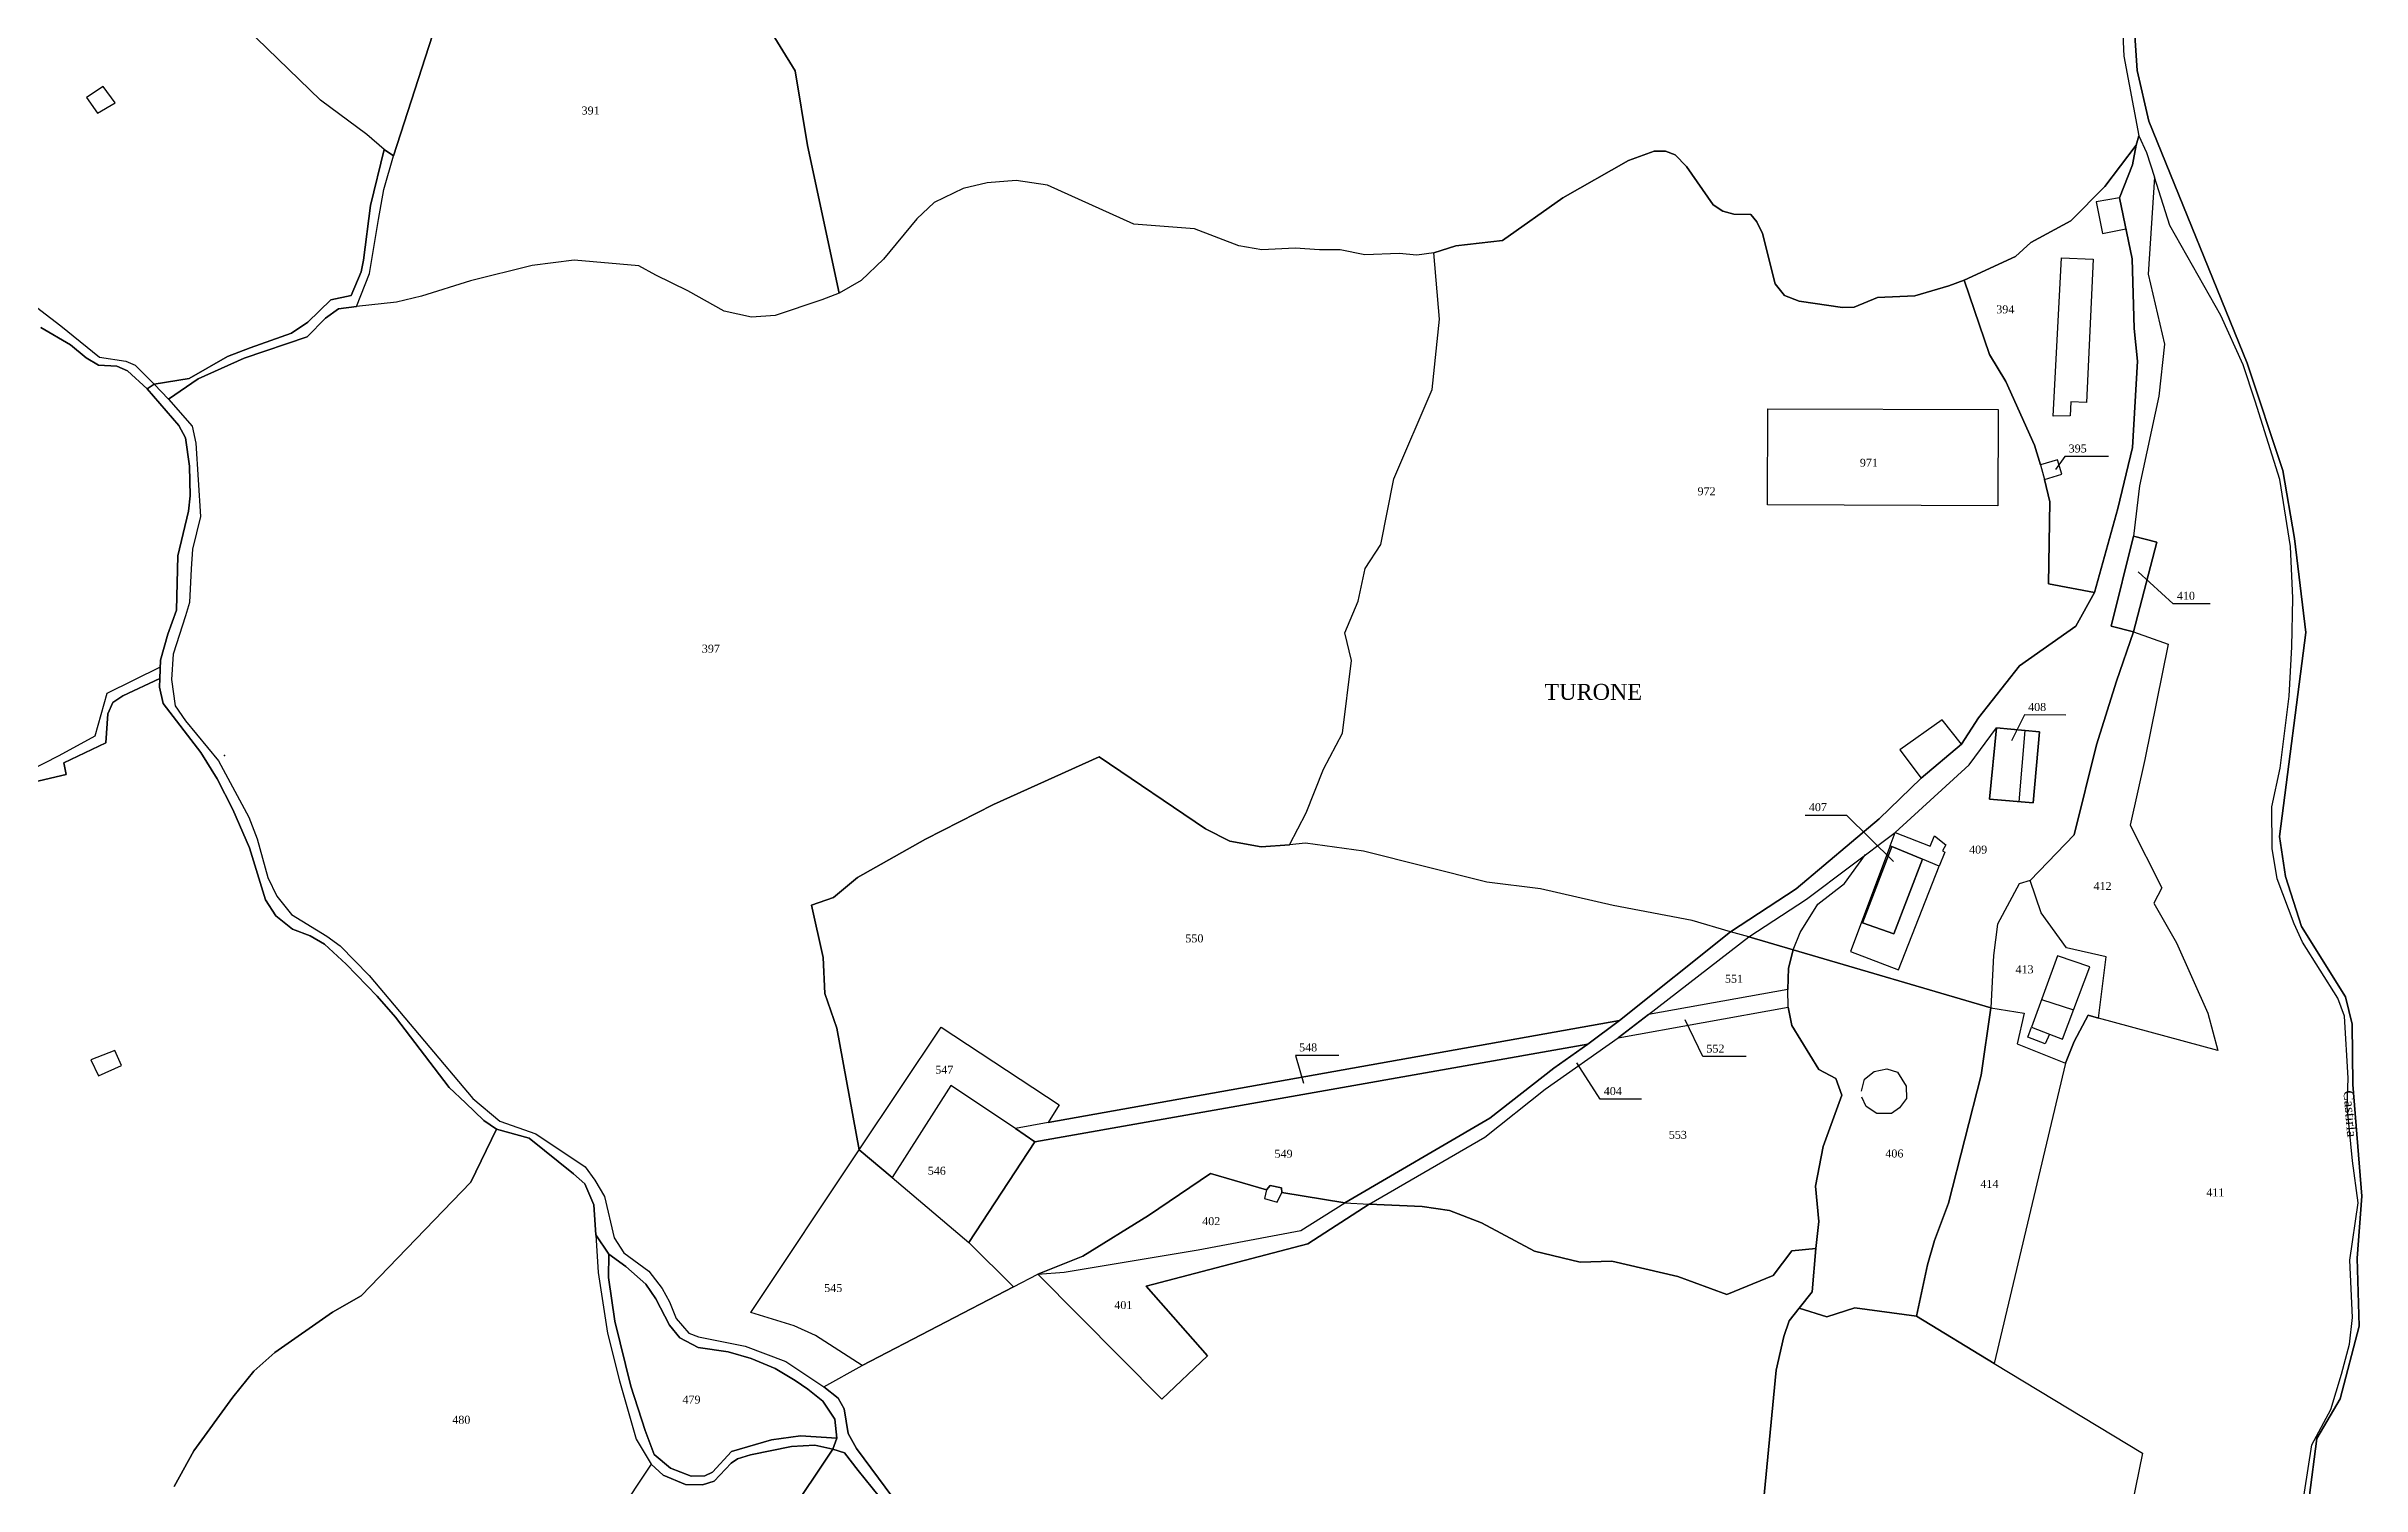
# Model space of a CAD drawing. Extents: x 1205805 to 1207436, y 6154338 to 6158020.
# Drawn here: x 1206617 to 1207198, y 6156888 to 6157249 of the extents above; entities that cross this region are included whole.
import ezdxf

# ---------------------------------------------------------------- set-up
doc = ezdxf.new("R2010")
doc.units = 0
doc.linetypes.add('CONTINU', pattern=[0])
doc.layers.get('0').update_dxf_attribs({"linetype": 'CONTINU'})
for name, color, linetype in [('1FLECHEFL', 7, 'CONTINU'), ('1LIEUDIT', 7, 'CONTINU'), ('1PARCELLE', 7, 'CONTINU'), ('1SECTION', 7, 'CONTINU'), ('1SUBDSECT', 7, 'CONTINU'), ('1TRONFLUV', 7, 'CONTINU'), ('1TROUPARCELLE', 7, 'CONTINU'), ('1ZONCOMM', 7, 'CONTINU'), ('3BATIDUR', 7, 'CONTINU'), ('3BATILEGER', 7, 'CONTINU'), ('3CHEMIN', 7, 'CONTINU'), ('3FISCLINE', 7, 'CONTINUOUS'), ('3FLECHEPAR', 7, 'CONTINU'), ('3LIEUDITTEX', 7, 'CONTINU'), ('3PARCELLETEX', 7, 'CONTINU'), ('3PISCINE', 7, 'CONTINUOUS'), ('3ZONCOMMTEX', 7, 'CONTINU')]:
    doc.layers.add(name, color=color, linetype=linetype)
doc.styles.get("Standard").update_dxf_attribs({"font": 'Times New Roman'})

# ---------------------------------------------------------------- blocks, each defined once
blk = doc.blocks.new('FLECHRU1')
blk.add_point((0, 0))

msp = doc.modelspace()

# ---------------------------------------------------------------- linework, layer by layer
at = {"layer": '1LIEUDIT'}
for points in [[(1206716.55, 6157260.38), (1206704.14, 6157221.82), (1206701.73, 6157223.38), (1206698.38, 6157209.38), (1206696.57, 6157195.64), (1206695.99, 6157192.75), (1206693.48, 6157186.78), (1206688.39, 6157185.72), (1206682.59, 6157180.13), (1206678.54, 6157177.34), (1206668.13, 6157173.69), (1206662.48, 6157171.47), (1206652.86, 6157165.98), (1206644.11, 6157164.54), (1206642.34, 6157163.35), (1206642.34, 6157163.35), (1206637.43, 6157167.85), (1206634.75, 6157169.04), (1206630.16, 6157169.29), (1206627.03, 6157171.15), (1206623.06, 6157174.43), (1206615.68, 6157178.79)], [(1206829.48, 6156881.2), (1206820.62, 6156892.05), (1206817.26, 6156896.51), (1206814.33, 6156897.46), (1206815.28, 6156900.17), (1206814.79, 6156904.98), (1206811.83, 6156909.48), (1206808.05, 6156912.5), (1206804.83, 6156914.64), (1206799.88, 6156917.65), (1206793.84, 6156920.19), (1206788.03, 6156921.81), (1206780.52, 6156922.91), (1206775.9, 6156925.4), (1206773.37, 6156928.53), (1206769.9, 6156935.11), (1206767.38, 6156938.78), (1206762.37, 6156943.28), (1206758.14, 6156946.36), (1206754.84, 6156951.23), (1206754.32, 6156958.74), (1206752.1, 6156963.98), (1206749.3, 6156966.47), (1206738.12, 6156975.42), (1206729.93, 6156977.73), (1206726.76, 6156979.91), (1206722.13, 6156984.34), (1206718.11, 6156988.16), (1206704.62, 6157005.79), (1206700.01, 6157011.02), (1206692.21, 6157019.11), (1206686.83, 6157024.07), (1206683.22, 6157026.22), (1206678.78, 6157027.83), (1206674.57, 6157031.24), (1206671.97, 6157035.19), (1206668, 6157048.23), (1206663.79, 6157057.83), (1206659.86, 6157065.55), (1206655.75, 6157072.18), (1206646.3, 6157084.46), (1206645.45, 6157088.52), (1206645.52, 6157090.76), (1206645.7, 6157095.33), (1206647.54, 6157101.87), (1206649.7, 6157107.87), (1206650.02, 6157121.46), (1206652.66, 6157132.66), (1206653.08, 6157136.54), (1206652.91, 6157144), (1206651.95, 6157151.05), (1206650.25, 6157154.17), (1206642.34, 6157163.35), (1206644.11, 6157164.54), (1206652.86, 6157165.98), (1206662.48, 6157171.47), (1206668.13, 6157173.69), (1206678.54, 6157177.34), (1206682.59, 6157180.13), (1206688.39, 6157185.72), (1206693.48, 6157186.78), (1206695.99, 6157192.75), (1206696.57, 6157195.64), (1206698.38, 6157209.38), (1206701.73, 6157223.38), (1206704.14, 6157221.82), (1206716.55, 6157260.38)], [(1207140.32, 6157260.94), (1207141.43, 6157243.23), (1207144.43, 6157230.47), (1207169.09, 6157169.84), (1207177.98, 6157142.87), (1207180.89, 6157125.83), (1207183.73, 6157102.26), (1207177.18, 6157051.09), (1207178.65, 6157041.05), (1207182.67, 6157028.53), (1207193.72, 6157010.92), (1207195.41, 6157004.06), (1207195.59, 6156988.92), (1207197.78, 6156960.86), (1207196.61, 6156945.35), (1207197.15, 6156928.25), (1207192.41, 6156910.04), (1207186.56, 6156900.13), (1207182.67, 6156870.36)], [(1206615.68, 6157178.79), (1206623.06, 6157174.43), (1206627.03, 6157171.15), (1206630.16, 6157169.29), (1206634.75, 6157169.04), (1206637.43, 6157167.85), (1206642.34, 6157163.35), (1206650.25, 6157154.17), (1206651.95, 6157151.05), (1206652.91, 6157144), (1206653.08, 6157136.54), (1206652.66, 6157132.66), (1206650.02, 6157121.46), (1206649.7, 6157107.87), (1206647.54, 6157101.87), (1206645.7, 6157095.33), (1206645.52, 6157090.76), (1206645.45, 6157088.52), (1206646.3, 6157084.46), (1206655.75, 6157072.18), (1206659.86, 6157065.55), (1206663.79, 6157057.83), (1206668, 6157048.23), (1206671.97, 6157035.19), (1206674.57, 6157031.24), (1206678.78, 6157027.83), (1206683.22, 6157026.22), (1206686.83, 6157024.07), (1206692.21, 6157019.11), (1206700.01, 6157011.02), (1206704.62, 6157005.79), (1206718.11, 6156988.16), (1206722.13, 6156984.34), (1206726.76, 6156979.91), (1206729.93, 6156977.73), (1206738.12, 6156975.42), (1206749.3, 6156966.47), (1206752.1, 6156963.98), (1206754.32, 6156958.74), (1206754.84, 6156951.23), (1206758.14, 6156946.36), (1206762.37, 6156943.28), (1206767.38, 6156938.78), (1206769.9, 6156935.11), (1206773.37, 6156928.53), (1206775.9, 6156925.4), (1206780.52, 6156922.91), (1206788.03, 6156921.81), (1206793.84, 6156920.19), (1206799.88, 6156917.65), (1206804.83, 6156914.64), (1206808.05, 6156912.5), (1206811.83, 6156909.48), (1206814.79, 6156904.98), (1206815.28, 6156900.17), (1206814.33, 6156897.46), (1206817.26, 6156896.51), (1206820.62, 6156892.05), (1206829.48, 6156881.2)]]:
    msp.add_lwpolyline(points, dxfattribs=at)
at = {"layer": '1PARCELLE'}
for points in [[(1206787.78, 6157270.84), (1206804.88, 6157243.16), (1206807.93, 6157224.43), (1206815.91, 6157187.33), (1206811.55, 6157185.67), (1206799.82, 6157181.77), (1206793.88, 6157181.35), (1206787.08, 6157182.84), (1206777.96, 6157187.95), (1206769.93, 6157191.84), (1206765.66, 6157194.2), (1206749.45, 6157195.67), (1206738.89, 6157194.34), (1206723.44, 6157190.44), (1206711.16, 6157186.61), (1206704.83, 6157185.11), (1206694.82, 6157184.01), (1206698.06, 6157192.32), (1206700.31, 6157205.85), (1206701.72, 6157213.34), (1206704.14, 6157221.82), (1206716.55, 6157260.38)], [(1207137.3, 6157265.22), (1207138.13, 6157246.83), (1207141.87, 6157226.81), (1207141.25, 6157224.46), (1207133.33, 6157214.14), (1207124.83, 6157205.51), (1207114.81, 6157200.03), (1207110.98, 6157196.6), (1207098.07, 6157190.59), (1207094.22, 6157189.19), (1207085.7, 6157186.72), (1207076.32, 6157186.28), (1207070.45, 6157183.88), (1207067.54, 6157183.73), (1207056.72, 6157185.37), (1207053.01, 6157186.75), (1207050.7, 6157189.69), (1207047.51, 6157202.3), (1207046.09, 6157205.27), (1207044.6, 6157207.08), (1207040.29, 6157207.14), (1207037.5, 6157207.93), (1207035.15, 6157209.55), (1207028.44, 6157219.17), (1207025.62, 6157222.02), (1207023.16, 6157222.96), (1207020.28, 6157222.98), (1207013.92, 6157220.64), (1206997.38, 6157211.25), (1206982.26, 6157200.57), (1206970.55, 6157199.22), (1206965.04, 6157197.45), (1206960.76, 6157196.93), (1206956.32, 6157197.31), (1206947.72, 6157197), (1206941.54, 6157198.26), (1206936.36, 6157198.24), (1206930.26, 6157198.69), (1206921.87, 6157198.22), (1206916.15, 6157199.25), (1206904.98, 6157203.51), (1206889.78, 6157204.63), (1206868.11, 6157214.44), (1206860.26, 6157215.59), (1206853.05, 6157215.06), (1206846.96, 6157213.64), (1206839.74, 6157210.08), (1206835.38, 6157206.01), (1206827.05, 6157195.87), (1206821.45, 6157190.54), (1206815.91, 6157187.33), (1206807.93, 6157224.43), (1206804.88, 6157243.16), (1206787.78, 6157270.84)], [(1206716.55, 6157260.38), (1206704.14, 6157221.82), (1206701.73, 6157223.38), (1206697.42, 6157227.13), (1206685.79, 6157235.74), (1206667.07, 6157253.92)], [(1206612.04, 6157185.79), (1206620.66, 6157179.14), (1206630.35, 6157171.31), (1206636.98, 6157170.32), (1206639.34, 6157169.29), (1206644.11, 6157164.54), (1206652.86, 6157165.98), (1206662.48, 6157171.47), (1206668.13, 6157173.69), (1206678.54, 6157177.34), (1206682.59, 6157180.13), (1206688.39, 6157185.72), (1206693.48, 6157186.78), (1206695.99, 6157192.75), (1206696.57, 6157195.64), (1206698.38, 6157209.38), (1206701.73, 6157223.38), (1206701.73, 6157223.38), (1206697.42, 6157227.13), (1206685.79, 6157235.74), (1206667.07, 6157253.92)], [(1207181.57, 6156874.78), (1207185.25, 6156898.51), (1207190.07, 6156907.36), (1207192.73, 6156916.26), (1207194.72, 6156923.75), (1207195.49, 6156930.45), (1207194.81, 6156944.8), (1207196.9, 6156959.21), (1207195.5, 6156969.79), (1207194.16, 6156983.36), (1207194.4, 6156990.5), (1207193.44, 6157006), (1207191.78, 6157010.54), (1207182.94, 6157024.58), (1207180.83, 6157029.21), (1207176.61, 6157040.45), (1207175.34, 6157048.09), (1207175.25, 6157058.5), (1207177.31, 6157068.27), (1207179.61, 6157086.33), (1207180.29, 6157098.66), (1207180.54, 6157110.86), (1207179.96, 6157123.84), (1207177.23, 6157140.61), (1207171.08, 6157160.27), (1207168.09, 6157169.36), (1207162.44, 6157181.75), (1207149.65, 6157204.3), (1207145.85, 6157216.47), (1207144.22, 6157192.15), (1207148.28, 6157174.58), (1207146.86, 6157161.54), (1207142.06, 6157139.07), (1207140.55, 6157126.43), (1207146.37, 6157124.94), (1207140.54, 6157102.41), (1207149.23, 6157099.32), (1207143.36, 6157070.39), (1207139.67, 6157053.92), (1207147.63, 6157038.19), (1207145.66, 6157034.35), (1207151.34, 6157024.39), (1207159.16, 6157006.75), (1207161.68, 6156997.39), (1207131.79, 6157005.56), (1207129.18, 6157006.27), (1207125.65, 6156999.69), (1207123.51, 6156994.24), (1207105.62, 6156918.93), (1207142.8, 6156896.44), (1207126.91, 6156818.56)], [(1206615.68, 6157178.79), (1206623.06, 6157174.43), (1206627.03, 6157171.15), (1206630.16, 6157169.29), (1206634.75, 6157169.04), (1206637.43, 6157167.85), (1206642.34, 6157163.35), (1206650.25, 6157154.17), (1206651.95, 6157151.05), (1206652.91, 6157144), (1206653.08, 6157136.54), (1206652.66, 6157132.66), (1206650.02, 6157121.46), (1206649.7, 6157107.87), (1206647.54, 6157101.87), (1206645.7, 6157095.33), (1206645.52, 6157090.76), (1206636.26, 6157086.34), (1206633.7, 6157084.74), (1206632.45, 6157081.89), (1206632, 6157074.62), (1206621.43, 6157069.56), (1206621.99, 6157066.63), (1206600.94, 6157061.75)], [(1206600.94, 6157061.75), (1206621.99, 6157066.63), (1206621.43, 6157069.56), (1206632, 6157074.62), (1206632.45, 6157081.89), (1206633.7, 6157084.74), (1206636.26, 6157086.34), (1206645.52, 6157090.76), (1206645.45, 6157088.52), (1206646.3, 6157084.46), (1206655.75, 6157072.18), (1206659.86, 6157065.55), (1206663.79, 6157057.83), (1206668, 6157048.23), (1206671.97, 6157035.19), (1206674.57, 6157031.24), (1206678.78, 6157027.83), (1206683.22, 6157026.22), (1206686.83, 6157024.07), (1206692.21, 6157019.11), (1206700.01, 6157011.02), (1206704.62, 6157005.79), (1206718.11, 6156988.16), (1206722.13, 6156984.34), (1206726.76, 6156979.91), (1206729.93, 6156977.73), (1206723.52, 6156964.41), (1206695.99, 6156935.91), (1206688.85, 6156931.76), (1206674.39, 6156921.7), (1206669.05, 6156917.02), (1206663.78, 6156910.52), (1206654.02, 6156897.04), (1206649.14, 6156888.04)], [(1206649.14, 6156888.04), (1206654.02, 6156897.04), (1206663.78, 6156910.52), (1206669.05, 6156917.02), (1206674.39, 6156921.7), (1206688.85, 6156931.76), (1206695.99, 6156935.91), (1206723.52, 6156964.41), (1206729.93, 6156977.73), (1206729.93, 6156977.73), (1206738.12, 6156975.42), (1206749.3, 6156966.47), (1206752.1, 6156963.98), (1206754.32, 6156958.74), (1206754.84, 6156951.23), (1206755.46, 6156941.75), (1206757.82, 6156926.56), (1206760.83, 6156914.61), (1206764.94, 6156899.97), (1206768.72, 6156893.69), (1206733.95, 6156841.35)], [(1206836.53, 6156875.6), (1206820.27, 6156897.64), (1206818.17, 6156901.37), (1206817.19, 6156907.54), (1206815.64, 6156910.27), (1206812.07, 6156913.09), (1206821.69, 6156918.45), (1206859.64, 6156938.13), (1206865.75, 6156941.29), (1206896.79, 6156909.95), (1206908.28, 6156920.87), (1206892.89, 6156938.29), (1206933.48, 6156948.91), (1206948.86, 6156958.86), (1206962.13, 6156958.31), (1206969.01, 6156957.26), (1206976.99, 6156954.23), (1206990.3, 6156947.13), (1207001.74, 6156944.3), (1207009.71, 6156944.61), (1207026.25, 6156940.74), (1207038.52, 6156936.22), (1207050.18, 6156941.01), (1207054.86, 6156947.16), (1207060.89, 6156947.75), (1207059.97, 6156936.92), (1207056.66, 6156932.79), (1207054.14, 6156929.6), (1207052.85, 6156925.7), (1207050.93, 6156917.29), (1207046.9, 6156875.54)], [(1206829.48, 6156881.2), (1206820.62, 6156892.05), (1206817.26, 6156896.51), (1206814.33, 6156897.46), (1206814.33, 6156897.46), (1206802.88, 6156880.3)]]:
    msp.add_lwpolyline(points, dxfattribs=at)
for points in [[(1207029.84, 6157030.03), (1207010.04, 6157033.79), (1206991.84, 6157037.95), (1206978.32, 6157039.67), (1206947.4, 6157047.43), (1206932.88, 6157049.46), (1206928.83, 6157049.01), (1206932.99, 6157057.05), (1206937.36, 6157067.98), (1206942.15, 6157077.04), (1206944.42, 6157095.24), (1206942.75, 6157102.16), (1206946.08, 6157110.12), (1206947.84, 6157118.3), (1206951.79, 6157124.3), (1206954.98, 6157140.83), (1206964.63, 6157163.19), (1206966.48, 6157180.84), (1206965.04, 6157197.45), (1206970.55, 6157199.22), (1206982.26, 6157200.57), (1206997.38, 6157211.25), (1207013.92, 6157220.64), (1207020.28, 6157222.98), (1207023.16, 6157222.96), (1207025.62, 6157222.02), (1207028.44, 6157219.17), (1207035.15, 6157209.55), (1207037.5, 6157207.93), (1207040.29, 6157207.14), (1207044.6, 6157207.08), (1207046.09, 6157205.27), (1207047.51, 6157202.3), (1207050.7, 6157189.69), (1207053.01, 6157186.75), (1207056.72, 6157185.37), (1207067.54, 6157183.73), (1207070.45, 6157183.88), (1207076.32, 6157186.28), (1207085.7, 6157186.72), (1207094.22, 6157189.19), (1207098.07, 6157190.59), (1207104.39, 6157171.95), (1207108.52, 6157165.25), (1207115.72, 6157149.21), (1207117.22, 6157144.32), (1207118.18, 6157140.6), (1207119.56, 6157135.03), (1207119.21, 6157114.47), (1207130.78, 6157112.25), (1207126.06, 6157103.83), (1207111.94, 6157093.94), (1207101.68, 6157080.82), (1207097.38, 6157074.26), (1207087.26, 6157065.72), (1207076.72, 6157055.52), (1207055.97, 6157037.93), (1207039.49, 6157027.21), (1207029.84, 6157030.03)], [(1207055.14, 6157022.67), (1207044.03, 6157025.9), (1207039.49, 6157027.21), (1207055.97, 6157037.93), (1207076.72, 6157055.52), (1207087.26, 6157065.72), (1207097.38, 6157074.26), (1207101.68, 6157080.82), (1207111.94, 6157093.94), (1207126.06, 6157103.83), (1207130.78, 6157112.25), (1207136.58, 6157133.38), (1207140.27, 6157148.63), (1207141.58, 6157170.27), (1207140.68, 6157178.48), (1207140.23, 6157195.94), (1207137.04, 6157211.27), (1207140.31, 6157219.57), (1207141.25, 6157224.46), (1207141.87, 6157226.81), (1207143.84, 6157222.66), (1207145.85, 6157216.47), (1207144.22, 6157192.15), (1207148.28, 6157174.58), (1207146.86, 6157161.54), (1207142.06, 6157139.07), (1207140.55, 6157126.43), (1207134.97, 6157103.84), (1207140.54, 6157102.41), (1207136.28, 6157090.02), (1207131.25, 6157074.06), (1207125.68, 6157051.5), (1207114.61, 6157040.09), (1207111.88, 6157039.2), (1207106.47, 6157029.1), (1207105.41, 6157021.28), (1207104.76, 6157008.15), (1207055.14, 6157022.67)], [(1207141.25, 6157224.46), (1207140.31, 6157219.57), (1207137.04, 6157211.27), (1207140.23, 6157195.94), (1207140.68, 6157178.48), (1207141.58, 6157170.27), (1207140.27, 6157148.63), (1207136.58, 6157133.38), (1207130.78, 6157112.25), (1207119.21, 6157114.47), (1207119.56, 6157135.03), (1207118.18, 6157140.6), (1207122.55, 6157141.97), (1207121.48, 6157145.56), (1207117.22, 6157144.32), (1207115.72, 6157149.21), (1207108.52, 6157165.25), (1207104.39, 6157171.95), (1207098.07, 6157190.59), (1207110.98, 6157196.6), (1207114.81, 6157200.03), (1207124.83, 6157205.51), (1207133.33, 6157214.14), (1207141.25, 6157224.46)], [(1206815.91, 6157187.33), (1206811.55, 6157185.67), (1206799.82, 6157181.77), (1206793.88, 6157181.35), (1206787.08, 6157182.84), (1206777.96, 6157187.95), (1206769.93, 6157191.84), (1206765.66, 6157194.2), (1206749.45, 6157195.67), (1206738.89, 6157194.34), (1206723.44, 6157190.44), (1206711.16, 6157186.61), (1206704.83, 6157185.11), (1206694.82, 6157184.01), (1206690.33, 6157183.44), (1206687.03, 6157181.07), (1206682.45, 6157176.42), (1206666.63, 6157171.03), (1206655.14, 6157165.86), (1206647.67, 6157160.8), (1206653.65, 6157154.04), (1206654.57, 6157149.74), (1206655.7, 6157131.35), (1206653.66, 6157123.13), (1206653.36, 6157118.26), (1206652.98, 6157109.8), (1206651.98, 6157106.42), (1206648.82, 6157096.8), (1206648.42, 6157090.51), (1206649.35, 6157083.86), (1206651.96, 6157080.08), (1206660.21, 6157070.04), (1206667.81, 6157055.95), (1206669.88, 6157050.51), (1206672.56, 6157040.78), (1206674.84, 6157036.17), (1206678.54, 6157031.53), (1206687.4, 6157026.09), (1206690.75, 6157023.64), (1206698.03, 6157016.25), (1206711.9, 6156999.73), (1206724.01, 6156985.36), (1206730.8, 6156979.69), (1206739.85, 6156976.54), (1206752.15, 6156968.24), (1206754.62, 6156964.87), (1206757.07, 6156960.84), (1206759.42, 6156950.41), (1206761.9, 6156946.67), (1206768.16, 6156942.05), (1206771.48, 6156937.77), (1206773.31, 6156934.42), (1206774.99, 6156930.25), (1206778.16, 6156926.52), (1206780.61, 6156925.6), (1206792.31, 6156923.3), (1206802.51, 6156919.41), (1206812.07, 6156913.09), (1206821.69, 6156918.45), (1206809.92, 6156925.98), (1206804.63, 6156928.39), (1206793.72, 6156931.75), (1206820.9, 6156972.49), (1206815.34, 6157003.03), (1206812.33, 6157011.75), (1206811.86, 6157020.77), (1206808.96, 6157033.87), (1206814.5, 6157035.78), (1206820.53, 6157040.81), (1206837.52, 6157050.45), (1206854.64, 6157059.11), (1206881.11, 6157071.05), (1206907.77, 6157053.06), (1206913.87, 6157049.9), (1206921.71, 6157048.47), (1206928.83, 6157049.01), (1206932.99, 6157057.05), (1206937.36, 6157067.98), (1206942.15, 6157077.04), (1206944.42, 6157095.24), (1206942.75, 6157102.16), (1206946.08, 6157110.12), (1206947.84, 6157118.3), (1206951.79, 6157124.3), (1206954.98, 6157140.83), (1206964.63, 6157163.19), (1206966.48, 6157180.84), (1206965.04, 6157197.45), (1206960.76, 6157196.93), (1206956.32, 6157197.31), (1206947.72, 6157197), (1206941.54, 6157198.26), (1206936.36, 6157198.24), (1206930.26, 6157198.69), (1206921.87, 6157198.22), (1206916.15, 6157199.25), (1206904.98, 6157203.51), (1206889.78, 6157204.63), (1206868.11, 6157214.44), (1206860.26, 6157215.59), (1206853.05, 6157215.06), (1206846.96, 6157213.64), (1206839.74, 6157210.08), (1206835.38, 6157206.01), (1206827.05, 6157195.87), (1206821.45, 6157190.54), (1206815.91, 6157187.33)], [(1207048.74, 6157134.27), (1207048.83, 6157158.39), (1207106.63, 6157158.18), (1207106.54, 6157134.06), (1207048.74, 6157134.27)], [(1207118.18, 6157140.6), (1207122.55, 6157141.97), (1207121.48, 6157145.56), (1207117.22, 6157144.32), (1207118.18, 6157140.6)], [(1207140.54, 6157102.41), (1207134.97, 6157103.84), (1207140.55, 6157126.43), (1207146.37, 6157124.94), (1207140.54, 6157102.41)], [(1207114.61, 6157040.09), (1207125.68, 6157051.5), (1207131.25, 6157074.06), (1207136.28, 6157090.02), (1207140.54, 6157102.41), (1207149.23, 6157099.32), (1207143.36, 6157070.39), (1207139.67, 6157053.92), (1207147.63, 6157038.19), (1207145.66, 6157034.35), (1207151.34, 6157024.39), (1207159.16, 6157006.75), (1207161.68, 6156997.39), (1207131.79, 6157005.56), (1207133.72, 6157020.94), (1207123.73, 6157023.16), (1207117.41, 6157031.94), (1207114.61, 6157040.09)], [(1207117, 6157077.34), (1207106.15, 6157078.38), (1207104.46, 6157060.43), (1207115.36, 6157059.52), (1207117, 6157077.34)], [(1207039.49, 6157027.21), (1207029.84, 6157030.03), (1207010.04, 6157033.79), (1206991.84, 6157037.95), (1206978.32, 6157039.67), (1206947.4, 6157047.43), (1206932.88, 6157049.46), (1206928.83, 6157049.01), (1206921.71, 6157048.47), (1206913.87, 6157049.9), (1206907.77, 6157053.06), (1206881.11, 6157071.05), (1206854.64, 6157059.11), (1206837.52, 6157050.45), (1206820.53, 6157040.81), (1206814.5, 6157035.78), (1206808.96, 6157033.87), (1206811.86, 6157020.77), (1206812.33, 6157011.75), (1206815.34, 6157003.03), (1206820.9, 6156972.49), (1206841.48, 6157003.3), (1206871.11, 6156983.78), (1206868.29, 6156979.36), (1207011.58, 6157004.91), (1207039.49, 6157027.21)], [(1207087.64, 6157045.42), (1207079.9, 6157048.61), (1207072.57, 6157029.41), (1207080.43, 6157026.65), (1207087.64, 6157045.42)], [(1207114.61, 6157040.09), (1207111.88, 6157039.2), (1207106.47, 6157029.1), (1207105.41, 6157021.28), (1207104.76, 6157008.15), (1207113.1, 6157006.81), (1207111.33, 6156999.13), (1207123.51, 6156994.24), (1207125.65, 6156999.69), (1207129.18, 6157006.27), (1207131.79, 6157005.56), (1207133.72, 6157020.94), (1207123.73, 6157023.16), (1207117.41, 6157031.94), (1207114.61, 6157040.09)], [(1206942.73, 6156959.19), (1206948.86, 6156958.86), (1206977.86, 6156975.73), (1206993.01, 6156987.73), (1207011.32, 6157000.6), (1207018.9, 6157006.46), (1207044.03, 6157025.9), (1207039.49, 6157027.21), (1207011.58, 6157004.91), (1207003.68, 6156999.02), (1206995.15, 6156993.03), (1206979.12, 6156980.43), (1206942.73, 6156959.19)], [(1207044.03, 6157025.9), (1207055.14, 6157022.67), (1207054, 6157018.06), (1207053.86, 6157012.69), (1207018.9, 6157006.46), (1207044.03, 6157025.9)], [(1207055.14, 6157022.67), (1207104.76, 6157008.15), (1207102.3, 6156991.21), (1207094.11, 6156959.15), (1207090.62, 6156949.77), (1207088.85, 6156943.71), (1207086.13, 6156930.81), (1207070.62, 6156932.88), (1207063.66, 6156930.65), (1207056.66, 6156932.79), (1207059.97, 6156936.92), (1207060.89, 6156947.75), (1207061.62, 6156954.55), (1207060.76, 6156963.38), (1207062.72, 6156973.32), (1207067.4, 6156986.24), (1207065.92, 6156990.44), (1207061.59, 6156992.64), (1207054.84, 6157003.7), (1207053.96, 6157008.29), (1207053.86, 6157012.69), (1207054, 6157018.06), (1207055.14, 6157022.67)], [(1206948.86, 6156958.86), (1206977.86, 6156975.73), (1206993.01, 6156987.73), (1207011.32, 6157000.6), (1207053.96, 6157008.29), (1207054.84, 6157003.7), (1207061.59, 6156992.64), (1207065.92, 6156990.44), (1207067.4, 6156986.24), (1207062.72, 6156973.32), (1207060.76, 6156963.38), (1207061.62, 6156954.55), (1207060.89, 6156947.75), (1207054.86, 6156947.16), (1207050.18, 6156941.01), (1207038.52, 6156936.22), (1207026.25, 6156940.74), (1207009.71, 6156944.61), (1207001.74, 6156944.3), (1206990.3, 6156947.13), (1206976.99, 6156954.23), (1206969.01, 6156957.26), (1206962.13, 6156958.31), (1206948.86, 6156958.86)], [(1207018.9, 6157006.46), (1207011.32, 6157000.6), (1207053.96, 6157008.29), (1207053.86, 6157012.69), (1207018.9, 6157006.46)], [(1207104.76, 6157008.15), (1207113.1, 6157006.81), (1207111.33, 6156999.13), (1207123.51, 6156994.24), (1207105.62, 6156918.93), (1207086.13, 6156930.81), (1207088.85, 6156943.71), (1207090.62, 6156949.77), (1207094.11, 6156959.15), (1207102.3, 6156991.21), (1207104.76, 6157008.15)], [(1206868.29, 6156979.36), (1206860.15, 6156977.88), (1206843.91, 6156988.66), (1206829.17, 6156965.56), (1206820.9, 6156972.49), (1206841.48, 6157003.3), (1206871.11, 6156983.78), (1206868.29, 6156979.36)], [(1207003.68, 6156999.02), (1207011.58, 6157004.91), (1206868.29, 6156979.36), (1206860.15, 6156977.88), (1206865, 6156974.51), (1207003.68, 6156999.02)], [(1206865.75, 6156941.29), (1206877.01, 6156945.88), (1206893.48, 6156956.06), (1206909.04, 6156966.61), (1206923.11, 6156962.52), (1206924.01, 6156963.6), (1206926.82, 6156963.01), (1206926.93, 6156961.83), (1206942.73, 6156959.19), (1206979.12, 6156980.43), (1206995.15, 6156993.03), (1207003.68, 6156999.02), (1206865, 6156974.51), (1206848.46, 6156949.25), (1206859.64, 6156938.13), (1206865.75, 6156941.29)], [(1206848.46, 6156949.25), (1206865, 6156974.51), (1206860.15, 6156977.88), (1206843.91, 6156988.66), (1206829.17, 6156965.56), (1206848.46, 6156949.25)], [(1206848.46, 6156949.25), (1206859.64, 6156938.13), (1206821.69, 6156918.45), (1206809.92, 6156925.98), (1206804.63, 6156928.39), (1206793.72, 6156931.75), (1206820.9, 6156972.49), (1206829.17, 6156965.56), (1206848.46, 6156949.25)], [(1206865.75, 6156941.29), (1206872.36, 6156941.84), (1206905.98, 6156947.4), (1206931.69, 6156952.3), (1206942.73, 6156959.19), (1206926.93, 6156961.83), (1206926.82, 6156963.01), (1206924.01, 6156963.6), (1206923.11, 6156962.52), (1206909.04, 6156966.61), (1206893.48, 6156956.06), (1206877.01, 6156945.88), (1206865.75, 6156941.29)], [(1206865.75, 6156941.29), (1206872.36, 6156941.84), (1206905.98, 6156947.4), (1206931.69, 6156952.3), (1206942.73, 6156959.19), (1206948.86, 6156958.86), (1206933.48, 6156948.91), (1206892.89, 6156938.29), (1206908.28, 6156920.87), (1206896.79, 6156909.95), (1206865.75, 6156941.29)], [(1206762.37, 6156943.28), (1206758.14, 6156946.36), (1206758.02, 6156940.48), (1206759.65, 6156929.58), (1206763.68, 6156913.26), (1206767.27, 6156902.1), (1206769.46, 6156896.14), (1206773.6, 6156892.67), (1206778.74, 6156890.68), (1206782.24, 6156890.73), (1206784.15, 6156891.7), (1206788.91, 6156896.89), (1206798.91, 6156899.76), (1206806.23, 6156900.81), (1206815.28, 6156900.17), (1206814.79, 6156904.98), (1206811.83, 6156909.48), (1206808.05, 6156912.5), (1206804.83, 6156914.64), (1206799.88, 6156917.65), (1206793.84, 6156920.19), (1206788.03, 6156921.81), (1206780.52, 6156922.91), (1206775.9, 6156925.4), (1206773.37, 6156928.53), (1206769.9, 6156935.11), (1206767.38, 6156938.78), (1206762.37, 6156943.28)], [(1207097.22, 6156834.43), (1207094.44, 6156835.29), (1207078.78, 6156838.28), (1207070.35, 6156841), (1207057.51, 6156849.54), (1207053.44, 6156851.49), (1207046.17, 6156853.81), (1207042.08, 6156854.58), (1207046.9, 6156875.54), (1207050.93, 6156917.29), (1207052.85, 6156925.7), (1207054.14, 6156929.6), (1207056.66, 6156932.79), (1207063.66, 6156930.65), (1207070.62, 6156932.88), (1207086.13, 6156930.81), (1207105.62, 6156918.93), (1207142.8, 6156896.44), (1207126.91, 6156818.56), (1207115.21, 6156824.74), (1207104.34, 6156831.79), (1207097.22, 6156834.43)], [(1206768.72, 6156893.69), (1206733.95, 6156841.35), (1206743.71, 6156835.62), (1206773.08, 6156879.05), (1206775.16, 6156876.14), (1206780.52, 6156874.25), (1206786.26, 6156873.24), (1206793.04, 6156875.39), (1206802.88, 6156880.3), (1206814.33, 6156897.46), (1206809.8, 6156898.44), (1206803.93, 6156898.14), (1206793.64, 6156896), (1206790.4, 6156894.99), (1206788.77, 6156893.91), (1206784.54, 6156889.45), (1206781.58, 6156888.52), (1206777.39, 6156888.57), (1206771.72, 6156890.96), (1206768.72, 6156893.69)]]:
    msp.add_lwpolyline(points, close=True, dxfattribs=at)
at = {"layer": '1SECTION'}
msp.add_lwpolyline([(1207182.67, 6156870.36), (1207186.56, 6156900.13), (1207192.41, 6156910.04), (1207197.15, 6156928.25), (1207196.61, 6156945.35), (1207197.78, 6156960.86), (1207195.59, 6156988.92), (1207195.41, 6157004.06), (1207193.72, 6157010.92), (1207182.67, 6157028.53), (1207178.65, 6157041.05), (1207177.18, 6157051.09), (1207183.73, 6157102.26), (1207180.89, 6157125.83), (1207177.98, 6157142.87), (1207169.09, 6157169.84), (1207144.43, 6157230.47), (1207141.43, 6157243.23), (1207140.32, 6157260.94)], dxfattribs=at)
at = {"layer": '1SUBDSECT'}
msp.add_lwpolyline([(1207140.32, 6157260.94), (1207141.43, 6157243.23), (1207144.43, 6157230.47), (1207169.09, 6157169.84), (1207177.98, 6157142.87), (1207180.89, 6157125.83), (1207183.73, 6157102.26), (1207177.18, 6157051.09), (1207178.65, 6157041.05), (1207182.67, 6157028.53), (1207193.72, 6157010.92), (1207195.41, 6157004.06), (1207195.59, 6156988.92), (1207197.78, 6156960.86), (1207196.61, 6156945.35), (1207197.15, 6156928.25), (1207192.41, 6156910.04), (1207186.56, 6156900.13), (1207182.67, 6156870.36)], dxfattribs=at)
at = {"layer": '1TRONFLUV'}
for points in [[(1206694.82, 6157184.01), (1206698.06, 6157192.32), (1206700.31, 6157205.85), (1206701.72, 6157213.34), (1206704.14, 6157221.82), (1206701.73, 6157223.38), (1206698.38, 6157209.38), (1206696.57, 6157195.64), (1206695.99, 6157192.75), (1206693.48, 6157186.78), (1206688.39, 6157185.72), (1206682.59, 6157180.13), (1206678.54, 6157177.34), (1206668.13, 6157173.69), (1206662.48, 6157171.47), (1206652.86, 6157165.98), (1206644.11, 6157164.54), (1206647.67, 6157160.8), (1206655.14, 6157165.86), (1206666.63, 6157171.03), (1206682.45, 6157176.42), (1206687.03, 6157181.07), (1206690.33, 6157183.44), (1206694.82, 6157184.01)], [(1206758.14, 6156946.36), (1206754.84, 6156951.23), (1206755.46, 6156941.75), (1206757.82, 6156926.56), (1206760.83, 6156914.61), (1206764.94, 6156899.97), (1206768.72, 6156893.69), (1206771.72, 6156890.96), (1206777.39, 6156888.57), (1206781.58, 6156888.52), (1206784.54, 6156889.45), (1206788.77, 6156893.91), (1206790.4, 6156894.99), (1206793.64, 6156896), (1206803.93, 6156898.14), (1206809.8, 6156898.44), (1206814.33, 6156897.46), (1206815.28, 6156900.17), (1206806.23, 6156900.81), (1206798.91, 6156899.76), (1206788.91, 6156896.89), (1206784.15, 6156891.7), (1206782.24, 6156890.73), (1206778.74, 6156890.68), (1206773.6, 6156892.67), (1206769.46, 6156896.14), (1206767.27, 6156902.1), (1206763.68, 6156913.26), (1206759.65, 6156929.58), (1206758.02, 6156940.48), (1206758.14, 6156946.36)]]:
    msp.add_lwpolyline(points, close=True, dxfattribs=at)
for points in [[(1206612.04, 6157185.79), (1206620.66, 6157179.14), (1206630.35, 6157171.31), (1206636.98, 6157170.32), (1206639.34, 6157169.29), (1206644.11, 6157164.54), (1206647.67, 6157160.8), (1206653.65, 6157154.04), (1206654.57, 6157149.74), (1206655.7, 6157131.35), (1206653.66, 6157123.13), (1206653.36, 6157118.26), (1206652.98, 6157109.8), (1206651.98, 6157106.42), (1206648.82, 6157096.8), (1206648.42, 6157090.51), (1206649.35, 6157083.86), (1206651.96, 6157080.08), (1206660.21, 6157070.04), (1206667.81, 6157055.95), (1206669.88, 6157050.51), (1206672.56, 6157040.78), (1206674.84, 6157036.17), (1206678.54, 6157031.53), (1206687.4, 6157026.09), (1206690.75, 6157023.64), (1206698.03, 6157016.25), (1206711.9, 6156999.73), (1206724.01, 6156985.36), (1206730.8, 6156979.69), (1206739.85, 6156976.54), (1206752.15, 6156968.24), (1206754.62, 6156964.87), (1206757.07, 6156960.84), (1206759.42, 6156950.41), (1206761.9, 6156946.67), (1206768.16, 6156942.05), (1206771.48, 6156937.77), (1206773.31, 6156934.42), (1206774.99, 6156930.25), (1206778.16, 6156926.52), (1206780.61, 6156925.6), (1206792.31, 6156923.3), (1206802.51, 6156919.41), (1206812.07, 6156913.09), (1206815.64, 6156910.27), (1206817.19, 6156907.54), (1206818.17, 6156901.37), (1206820.27, 6156897.64), (1206836.53, 6156875.6)], [(1206829.48, 6156881.2), (1206820.62, 6156892.05), (1206817.26, 6156896.51), (1206814.33, 6156897.46), (1206815.28, 6156900.17), (1206814.79, 6156904.98), (1206811.83, 6156909.48), (1206808.05, 6156912.5), (1206804.83, 6156914.64), (1206799.88, 6156917.65), (1206793.84, 6156920.19), (1206788.03, 6156921.81), (1206780.52, 6156922.91), (1206775.9, 6156925.4), (1206773.37, 6156928.53), (1206769.9, 6156935.11), (1206767.38, 6156938.78), (1206762.37, 6156943.28), (1206758.14, 6156946.36), (1206754.84, 6156951.23), (1206754.32, 6156958.74), (1206752.1, 6156963.98), (1206749.3, 6156966.47), (1206738.12, 6156975.42), (1206729.93, 6156977.73), (1206726.76, 6156979.91), (1206722.13, 6156984.34), (1206718.11, 6156988.16), (1206704.62, 6157005.79), (1206700.01, 6157011.02), (1206692.21, 6157019.11), (1206686.83, 6157024.07), (1206683.22, 6157026.22), (1206678.78, 6157027.83), (1206674.57, 6157031.24), (1206671.97, 6157035.19), (1206668, 6157048.23), (1206663.79, 6157057.83), (1206659.86, 6157065.55), (1206655.75, 6157072.18), (1206646.3, 6157084.46), (1206645.45, 6157088.52), (1206645.52, 6157090.76), (1206645.7, 6157095.33), (1206647.54, 6157101.87), (1206649.7, 6157107.87), (1206650.02, 6157121.46), (1206652.66, 6157132.66), (1206653.08, 6157136.54), (1206652.91, 6157144), (1206651.95, 6157151.05), (1206650.25, 6157154.17), (1206642.34, 6157163.35), (1206637.43, 6157167.85), (1206634.75, 6157169.04), (1206630.16, 6157169.29), (1206627.03, 6157171.15), (1206623.06, 6157174.43), (1206615.68, 6157178.79)]]:
    msp.add_lwpolyline(points, dxfattribs=at)
at = {"layer": '1TROUPARCELLE'}
for points in [[(1207104.46, 6157060.43), (1207106.15, 6157078.38), (1207117, 6157077.34), (1207115.36, 6157059.52), (1207104.46, 6157060.43)], [(1207072.57, 6157029.41), (1207079.9, 6157048.61), (1207087.64, 6157045.42), (1207080.43, 6157026.65), (1207072.57, 6157029.41)]]:
    msp.add_lwpolyline(points, close=True, dxfattribs=at)
at = {"layer": '1ZONCOMM'}
msp.add_lwpolyline([(1207140.32, 6157260.94), (1207141.43, 6157243.23), (1207144.43, 6157230.47), (1207169.09, 6157169.84), (1207177.98, 6157142.87), (1207180.89, 6157125.83), (1207183.73, 6157102.26), (1207177.18, 6157051.09), (1207178.65, 6157041.05), (1207182.67, 6157028.53), (1207193.72, 6157010.92), (1207195.41, 6157004.06), (1207195.59, 6156988.92), (1207197.78, 6156960.86), (1207196.61, 6156945.35), (1207197.15, 6156928.25), (1207192.41, 6156910.04), (1207186.56, 6156900.13), (1207182.67, 6156870.36)], dxfattribs=at)
msp.add_lwpolyline([(1207140.32, 6157260.94), (1207141.43, 6157243.23), (1207144.43, 6157230.47), (1207169.09, 6157169.84), (1207177.98, 6157142.87), (1207180.89, 6157125.83), (1207183.73, 6157102.26), (1207177.18, 6157051.09), (1207178.65, 6157041.05), (1207182.67, 6157028.53), (1207193.72, 6157010.92), (1207195.41, 6157004.06), (1207195.59, 6156988.92), (1207197.78, 6156960.86), (1207196.61, 6156945.35), (1207197.15, 6156928.25), (1207192.41, 6156910.04), (1207186.56, 6156900.13), (1207182.67, 6156870.36)], dxfattribs=at)
at = {"layer": '3BATIDUR'}
for points in [[(1207122.45, 6157196.2), (1207130.41, 6157195.87), (1207128.72, 6157159.94), (1207124.86, 6157160.12), (1207124.64, 6157156.64), (1207120.42, 6157156.48), (1207122.45, 6157196.2)], [(1207117.22, 6157144.32), (1207118.18, 6157140.6), (1207122.55, 6157141.97), (1207121.48, 6157145.56), (1207117.22, 6157144.32)], [(1207087.26, 6157065.72), (1207097.38, 6157074.26), (1207092.56, 6157080.33), (1207081.91, 6157072.86), (1207087.26, 6157065.72)], [(1207106.15, 6157078.38), (1207117, 6157077.34), (1207115.36, 6157059.52), (1207104.46, 6157060.43), (1207106.15, 6157078.38)], [(1207091.82, 6157043.69), (1207087.64, 6157045.42), (1207079.9, 6157048.61), (1207079.49, 6157048.78), (1207080.74, 6157052.13), (1207089.57, 6157048.71), (1207090.67, 6157051.26), (1207093.46, 6157049), (1207092.67, 6157047.53), (1207093.19, 6157047.19), (1207091.82, 6157043.69)], [(1207119.44, 6157001.5), (1207122.71, 6157000.23), (1207129.56, 6157018.41), (1207121.49, 6157021.16), (1207114.95, 6157003.24), (1207119.44, 6157001.5)]]:
    msp.add_lwpolyline(points, close=True, dxfattribs=at)
at = {"layer": '3BATILEGER'}
for points in [[(1207091.82, 6157043.69), (1207087.64, 6157045.42), (1207080.43, 6157026.65), (1207072.57, 6157029.41), (1207079.9, 6157048.61), (1207079.49, 6157048.78), (1207069.57, 6157022.22), (1207081.61, 6157017.67), (1207091.82, 6157043.69)], [(1207072.57, 6157029.41), (1207079.9, 6157048.61), (1207087.64, 6157045.42), (1207080.43, 6157026.65), (1207072.57, 6157029.41)], [(1207119.44, 6157001.5), (1207118.39, 6156999.06), (1207114.05, 6157000.76), (1207114.95, 6157003.24), (1207119.44, 6157001.5)]]:
    msp.add_lwpolyline(points, close=True, dxfattribs=at)
at = {"layer": '3CHEMIN'}
for points in [[(1206612.76, 6157067.54), (1206620.27, 6157071.45), (1206629.25, 6157076.37), (1206632.33, 6157087.07), (1206645.63, 6157093.61)], [(1207044.03, 6157025.9), (1207058.51, 6157035.37), (1207080.74, 6157052.13), (1207099.3, 6157069.05), (1207106.15, 6157078.38)]]:
    msp.add_lwpolyline(points, dxfattribs=at)
at = {"layer": '3FISCLINE'}
for points in [[(1206629.85, 6157232.48), (1206634.27, 6157235.07), (1206631.29, 6157239.18), (1206627.15, 6157236.46), (1206629.85, 6157232.48)], [(1207137.04, 6157211.27), (1207131.18, 6157210.24), (1207132.81, 6157202.35), (1207138.66, 6157203.51)], [(1207113.29, 6157077.7), (1207111.77, 6157059.82)], [(1207055.14, 6157022.67), (1207056.94, 6157027.03), (1207061.36, 6157034.15), (1207068.08, 6157039.3), (1207073.35, 6157046.56)], [(1207117.5, 6157010.23), (1207125.5, 6157007.61)], [(1206630.11, 6156991.08), (1206635.85, 6156993.66), (1206634.25, 6156997.41), (1206628.18, 6156995.06), (1206630.11, 6156991.08)], [(1207072.36, 6156987.26), (1207073.11, 6156990.25), (1207075.53, 6156992.17), (1207078.71, 6156992.86), (1207081.34, 6156991.96), (1207083.55, 6156988.48), (1207083.57, 6156985.35), (1207081.85, 6156983.07), (1207079.82, 6156981.65), (1207076.14, 6156981.59), (1207073.5, 6156983.42), (1207072.38, 6156985.69)], [(1206923.11, 6156962.52), (1206922.61, 6156960.31), (1206925.73, 6156959.41), (1206926.93, 6156961.83)]]:
    msp.add_lwpolyline(points, dxfattribs=at)
at = {"layer": '3FLECHEPAR'}
for points in [[(1207134.28, 6157146.39), (1207123.36, 6157146.41), (1207121.02, 6157143.13)], [(1207159.74, 6157109.45), (1207150.51, 6157109.47), (1207141.75, 6157117.46)], [(1207123.54, 6157081.56), (1207113.19, 6157081.58), (1207109.97, 6157075.11)], [(1207058.21, 6157056.46), (1207068.55, 6157056.44), (1207080.35, 6157044.83)], [(1207043.42, 6156995.88), (1207032.5, 6156995.9), (1207028.08, 6157005.09)], [(1206941.25, 6156996.18), (1206930.33, 6156996.2), (1206932.39, 6156989.23)], [(1207017.1, 6156985.23), (1207006.75, 6156985.25), (1207000.92, 6156994.33)]]:
    msp.add_lwpolyline(points, dxfattribs=at)
at = {"layer": '3PISCINE'}
msp.add_lwpolyline([(1207140.54, 6157102.41), (1207146.37, 6157124.94), (1207140.55, 6157126.43), (1207134.97, 6157103.84), (1207140.54, 6157102.41)], close=True, dxfattribs=at)

# ---------------------------------------------------------------- block references
at = {"layer": '1FLECHEFL', "rotation": 301.7}
msp.add_blockref('FLECHRU1', (1206661.74, 6157071.38), dxfattribs=at)

# ---------------------------------------------------------------- texts
at = {"layer": '3LIEUDITTEX'}
msp.add_text('TURONE', height=4, dxfattribs=at).set_placement((1206992.79, 6157085.37))
at = {"layer": '3PARCELLETEX'}
for s, p in [('391', (1206751.29, 6157232.18)), ('394', (1207106.13, 6157182.31)), ('395', (1207124.28, 6157147.41)), ('971', (1207071.9, 6157143.83)), ('972', (1207031.2, 6157136.68)), ('410', (1207151.43, 6157110.47)), ('397', (1206781.45, 6157097.21)), ('408', (1207114.11, 6157082.58)), ('407', (1207059.12, 6157057.46)), ('409', (1207099.31, 6157046.82)), ('412', (1207130.51, 6157037.67)), ('550', (1206902.73, 6157024.55)), ('551', (1207038.07, 6157014.41)), ('413', (1207110.94, 6157016.78)), ('548', (1206931.26, 6156997.2)), ('552', (1207033.42, 6156996.9)), ('547', (1206839.99, 6156991.59)), ('404', (1207007.67, 6156986.25)), ('553', (1207023.99, 6156975.27)), ('546', (1206838.12, 6156966.26)), ('549', (1206925.09, 6156970.53)), ('406', (1207078.3, 6156970.59)), ('414', (1207102.14, 6156962.97)), ('411', (1207158.82, 6156960.84)), ('402', (1206906.96, 6156953.63)), ('545', (1206812.14, 6156936.86)), ('401', (1206884.91, 6156932.59)), ('479', (1206776.59, 6156908.88)), ('480', (1206718.86, 6156903.82))]:
    msp.add_text(s, height=2, dxfattribs=at).set_placement(p)
at = {"layer": '3ZONCOMMTEX'}
msp.add_text('Castirla', height=2.5, rotation=274.7, dxfattribs=at).set_placement((1207193.21, 6156987.3))
msp.add_text('Castirla', height=2.5, rotation=274.7, dxfattribs=at).set_placement((1207193.21, 6156987.3))

doc.saveas('drawing.dxf')
